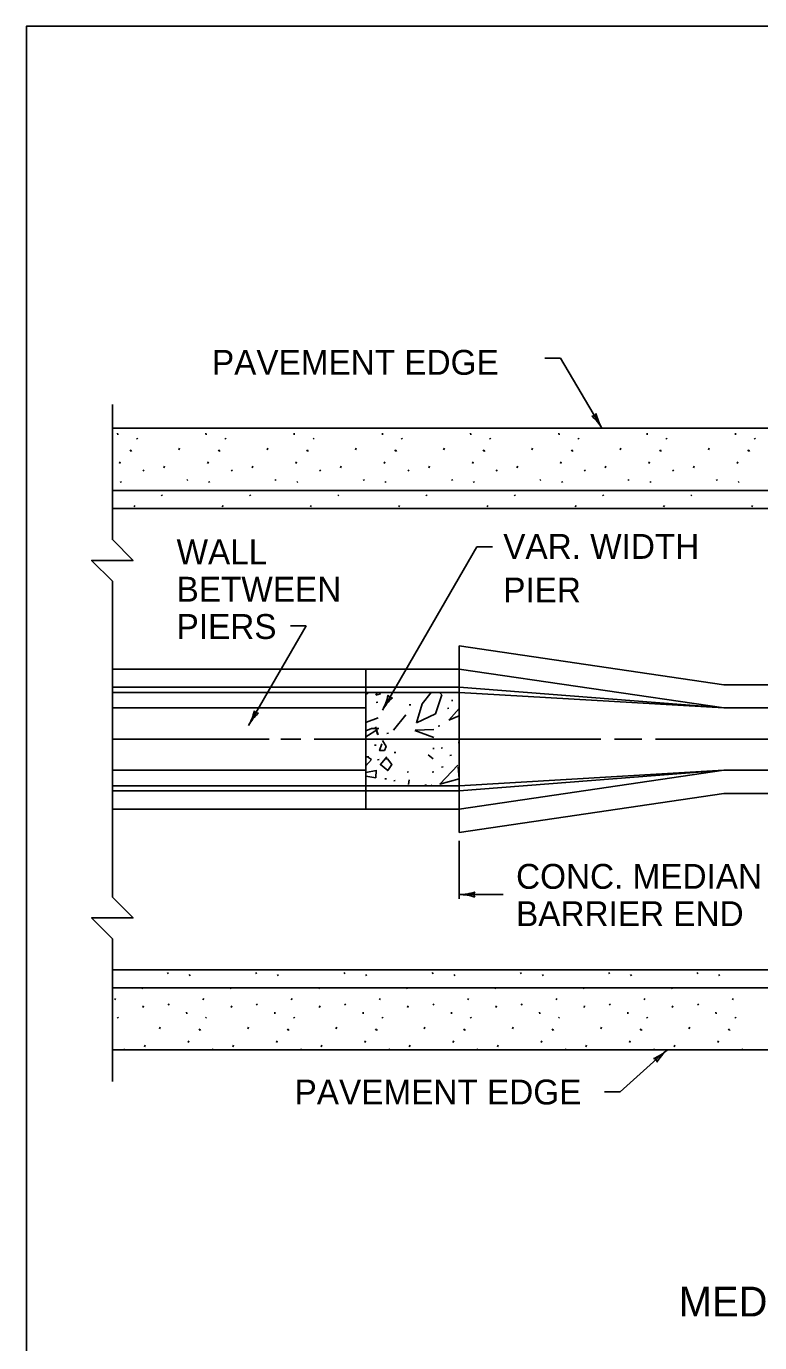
# Model space of a CAD drawing. Extents: x 1007 to 1035.5, y 1000.5 to 1021.5.
# Drawn here: x 1007 to 1012.89, y 1010.92 to 1021.5 of the extents above; entities that cross this region are included whole.
import ezdxf

# ---------------------------------------------------------------- set-up
doc = ezdxf.new("R2010")
doc.units = 0
for name, color, linetype in [('Level 1', 7, 'Continuous'), ('Level 10', 7, 'Continuous'), ('Level 11', 7, 'Continuous')]:
    doc.layers.add(name, color=color, linetype=linetype)

msp = doc.modelspace()

# ---------------------------------------------------------------- linework, layer by layer
at = {"layer": 'Level 1'}
for p, q in [((1011.166, 1018.831), (1011.291, 1018.831)), ((1011.291, 1018.831), (1011.624, 1018.269)), ((1020.244, 1018.269), (1007.691, 1018.269)), ((1008.09, 1018.266), (1008.091, 1018.269)), ((1008.799, 1018.266), (1008.8, 1018.269)), ((1009.508, 1018.266), (1009.509, 1018.269)), ((1010.217, 1018.266), (1010.218, 1018.269)), ((1010.926, 1018.266), (1010.927, 1018.269)), ((1011.635, 1018.266), (1011.636, 1018.269)), ((1012.344, 1018.266), (1012.345, 1018.269)), ((1007.733, 1018.229), (1007.735, 1018.215)), ((1007.887, 1018.189), (1007.893, 1018.18)), ((1008.442, 1018.229), (1008.444, 1018.215)), ((1008.596, 1018.189), (1008.602, 1018.18)), ((1009.151, 1018.229), (1009.152, 1018.215)), ((1009.305, 1018.189), (1009.311, 1018.18)), ((1009.86, 1018.229), (1009.861, 1018.215)), ((1010.014, 1018.189), (1010.02, 1018.18)), ((1010.569, 1018.229), (1010.57, 1018.215)), ((1010.723, 1018.189), (1010.728, 1018.18)), ((1011.278, 1018.229), (1011.279, 1018.215)), ((1011.432, 1018.189), (1011.437, 1018.18)), ((1011.987, 1018.229), (1011.988, 1018.215)), ((1012.14, 1018.189), (1012.146, 1018.18)), ((1012.696, 1018.229), (1012.697, 1018.215)), ((1012.849, 1018.189), (1012.855, 1018.18)), ((1007.834, 1018.094), (1007.84, 1018.085)), ((1007.84, 1018.091), (1007.846, 1018.082)), ((1008.225, 1018.094), (1008.231, 1018.107)), ((1008.543, 1018.094), (1008.549, 1018.085)), ((1008.549, 1018.091), (1008.555, 1018.082)), ((1008.934, 1018.094), (1008.94, 1018.107)), ((1009.252, 1018.094), (1009.258, 1018.085)), ((1009.258, 1018.091), (1009.264, 1018.082)), ((1009.643, 1018.094), (1009.649, 1018.107)), ((1009.961, 1018.094), (1009.967, 1018.085)), ((1009.967, 1018.091), (1009.973, 1018.082)), ((1010.352, 1018.094), (1010.358, 1018.107)), ((1010.67, 1018.094), (1010.676, 1018.085)), ((1010.676, 1018.091), (1010.682, 1018.082)), ((1011.061, 1018.094), (1011.067, 1018.107)), ((1011.379, 1018.094), (1011.385, 1018.085)), ((1011.385, 1018.091), (1011.391, 1018.082)), ((1011.77, 1018.094), (1011.776, 1018.107)), ((1012.088, 1018.094), (1012.094, 1018.085)), ((1012.094, 1018.091), (1012.1, 1018.082)), ((1012.479, 1018.094), (1012.484, 1018.107)), ((1012.797, 1018.094), (1012.803, 1018.085)), ((1012.803, 1018.091), (1012.809, 1018.082)), ((1007.747, 1017.984), (1007.753, 1017.998)), ((1007.939, 1017.933), (1007.945, 1017.924)), ((1008.105, 1017.95), (1008.111, 1017.964)), ((1008.456, 1017.984), (1008.462, 1017.998)), ((1008.648, 1017.933), (1008.654, 1017.924)), ((1008.814, 1017.95), (1008.82, 1017.964)), ((1009.165, 1017.984), (1009.171, 1017.998)), ((1009.357, 1017.933), (1009.363, 1017.924)), ((1009.523, 1017.95), (1009.529, 1017.964)), ((1009.874, 1017.984), (1009.88, 1017.998)), ((1010.066, 1017.933), (1010.072, 1017.924)), ((1010.232, 1017.95), (1010.238, 1017.964)), ((1010.583, 1017.984), (1010.589, 1017.998)), ((1010.775, 1017.933), (1010.781, 1017.924)), ((1010.941, 1017.95), (1010.947, 1017.964)), ((1011.292, 1017.984), (1011.297, 1017.998)), ((1011.484, 1017.933), (1011.49, 1017.924)), ((1011.65, 1017.95), (1011.656, 1017.964)), ((1012, 1017.984), (1012.006, 1017.998)), ((1012.193, 1017.933), (1012.199, 1017.924)), ((1012.359, 1017.95), (1012.365, 1017.964)), ((1012.709, 1017.984), (1012.715, 1017.998)), ((1007.756, 1017.84), (1007.762, 1017.831)), ((1008.29, 1017.856), (1008.296, 1017.847)), ((1008.465, 1017.84), (1008.471, 1017.831)), ((1008.999, 1017.856), (1009.005, 1017.847)), ((1009.174, 1017.84), (1009.18, 1017.831)), ((1009.708, 1017.856), (1009.714, 1017.847)), ((1009.883, 1017.84), (1009.889, 1017.831)), ((1010.417, 1017.856), (1010.423, 1017.847)), ((1010.592, 1017.84), (1010.598, 1017.831)), ((1011.126, 1017.856), (1011.132, 1017.847)), ((1011.301, 1017.84), (1011.307, 1017.831)), ((1011.835, 1017.856), (1011.841, 1017.847)), ((1012.01, 1017.84), (1012.016, 1017.831)), ((1012.544, 1017.856), (1012.55, 1017.847)), ((1012.719, 1017.84), (1012.725, 1017.831)), ((1020.244, 1017.769), (1007.691, 1017.769)), ((1008.085, 1017.734), (1008.091, 1017.726)), ((1008.794, 1017.734), (1008.8, 1017.726)), ((1009.503, 1017.734), (1009.509, 1017.726)), ((1010.212, 1017.734), (1010.218, 1017.726)), ((1010.921, 1017.734), (1010.927, 1017.726)), ((1011.63, 1017.734), (1011.636, 1017.726)), ((1012.339, 1017.734), (1012.345, 1017.726)), ((1020.244, 1017.623), (1007.691, 1017.623)), ((1007.865, 1017.635), (1007.871, 1017.648)), ((1008.574, 1017.635), (1008.58, 1017.648)), ((1009.283, 1017.635), (1009.289, 1017.648)), ((1009.992, 1017.635), (1009.998, 1017.648)), ((1010.701, 1017.635), (1010.707, 1017.648)), ((1011.41, 1017.635), (1011.416, 1017.648)), ((1012.119, 1017.635), (1012.125, 1017.648)), ((1012.828, 1017.635), (1012.834, 1017.648)), ((1009.861, 1016.002), (1010.619, 1017.315)), ((1010.744, 1017.315), (1010.619, 1017.315)), ((1009.248, 1016.68), (1008.785, 1015.878)), ((1009.123, 1016.68), (1009.248, 1016.68)), ((1012.602, 1016.206), (1010.477, 1016.519)), ((1010.477, 1016.144), (1010.477, 1016.519)), ((1010.477, 1016.331), (1007.691, 1016.331)), ((1009.727, 1016.331), (1009.727, 1015.206)), ((1010.477, 1016.331), (1012.602, 1016.019)), ((1010.477, 1016.185), (1007.691, 1016.185)), ((1010.477, 1016.144), (1007.691, 1016.144)), ((1010.477, 1016.185), (1012.602, 1016.019)), ((1010.477, 1016.144), (1010.477, 1015.394)), ((1010.477, 1016.144), (1012.602, 1016.019)), ((1013.477, 1016.206), (1012.602, 1016.206)), ((1009.727, 1016.019), (1007.691, 1016.019)), ((1013.477, 1016.019), (1012.602, 1016.019)), ((1008.951, 1015.769), (1007.691, 1015.769)), ((1009.204, 1015.769), (1009.044, 1015.769)), ((1011.614, 1015.769), (1009.312, 1015.769)), ((1011.945, 1015.769), (1011.725, 1015.769)), ((1015.397, 1015.769), (1012.055, 1015.769)), ((1009.727, 1015.519), (1007.691, 1015.519)), ((1012.602, 1015.519), (1010.477, 1015.206)), ((1010.477, 1015.394), (1012.602, 1015.519)), ((1010.477, 1015.352), (1012.602, 1015.519)), ((1013.477, 1015.519), (1012.602, 1015.519)), ((1009.727, 1015.394), (1007.691, 1015.394)), ((1010.477, 1015.394), (1009.727, 1015.394)), ((1010.477, 1015.019), (1010.477, 1015.394)), ((1010.477, 1015.352), (1007.691, 1015.352)), ((1012.602, 1015.331), (1010.477, 1015.019)), ((1013.477, 1015.331), (1012.602, 1015.331)), ((1010.477, 1015.206), (1007.691, 1015.206)), ((1010.477, 1014.952), (1010.477, 1014.485)), ((1010.477, 1014.519), (1010.83, 1014.519)), ((1020.244, 1013.914), (1007.691, 1013.914)), ((1008.135, 1013.891), (1008.14, 1013.882)), ((1008.844, 1013.891), (1008.849, 1013.882)), ((1009.552, 1013.891), (1009.558, 1013.882)), ((1010.261, 1013.891), (1010.267, 1013.882)), ((1010.97, 1013.891), (1010.976, 1013.882)), ((1011.679, 1013.891), (1011.685, 1013.882)), ((1012.388, 1013.891), (1012.394, 1013.882)), ((1008.309, 1013.875), (1008.315, 1013.866)), ((1009.018, 1013.875), (1009.024, 1013.866)), ((1009.727, 1013.875), (1009.733, 1013.866)), ((1010.436, 1013.875), (1010.442, 1013.866)), ((1011.145, 1013.875), (1011.151, 1013.866)), ((1011.854, 1013.875), (1011.86, 1013.866)), ((1012.563, 1013.875), (1012.569, 1013.866)), ((1020.244, 1013.769), (1007.691, 1013.769)), ((1007.71, 1013.671), (1007.716, 1013.684)), ((1007.93, 1013.77), (1007.936, 1013.761)), ((1008.419, 1013.671), (1008.425, 1013.684)), ((1008.639, 1013.77), (1008.645, 1013.761)), ((1009.128, 1013.671), (1009.134, 1013.684)), ((1009.348, 1013.77), (1009.354, 1013.761)), ((1009.837, 1013.671), (1009.843, 1013.684)), ((1010.057, 1013.77), (1010.063, 1013.761)), ((1010.546, 1013.671), (1010.552, 1013.684)), ((1010.766, 1013.77), (1010.772, 1013.761)), ((1011.255, 1013.671), (1011.261, 1013.684)), ((1011.475, 1013.77), (1011.481, 1013.761)), ((1011.964, 1013.671), (1011.969, 1013.684)), ((1012.184, 1013.77), (1012.19, 1013.761)), ((1012.673, 1013.671), (1012.678, 1013.684)), ((1007.935, 1013.61), (1007.941, 1013.623)), ((1008.14, 1013.639), (1008.146, 1013.63)), ((1008.287, 1013.573), (1008.288, 1013.559)), ((1008.644, 1013.61), (1008.65, 1013.623)), ((1008.849, 1013.639), (1008.855, 1013.63)), ((1008.996, 1013.573), (1008.997, 1013.559)), ((1009.353, 1013.61), (1009.359, 1013.623)), ((1009.558, 1013.639), (1009.564, 1013.63)), ((1009.705, 1013.573), (1009.706, 1013.559)), ((1010.062, 1013.61), (1010.068, 1013.623)), ((1010.267, 1013.639), (1010.273, 1013.63)), ((1010.414, 1013.573), (1010.415, 1013.559)), ((1010.771, 1013.61), (1010.777, 1013.623)), ((1010.976, 1013.639), (1010.982, 1013.63)), ((1011.122, 1013.573), (1011.124, 1013.559)), ((1011.48, 1013.61), (1011.485, 1013.623)), ((1011.685, 1013.639), (1011.691, 1013.63)), ((1011.831, 1013.573), (1011.833, 1013.559)), ((1012.189, 1013.61), (1012.194, 1013.623)), ((1012.394, 1013.639), (1012.4, 1013.63)), ((1012.54, 1013.573), (1012.542, 1013.559)), ((1007.731, 1013.533), (1007.737, 1013.525)), ((1008.44, 1013.533), (1008.446, 1013.525)), ((1009.149, 1013.533), (1009.155, 1013.525)), ((1009.858, 1013.533), (1009.864, 1013.525)), ((1010.567, 1013.533), (1010.573, 1013.525)), ((1011.276, 1013.533), (1011.282, 1013.525)), ((1011.985, 1013.533), (1011.991, 1013.525)), ((1012.694, 1013.533), (1012.7, 1013.525)), ((1008.069, 1013.438), (1008.075, 1013.452)), ((1008.388, 1013.438), (1008.394, 1013.429)), ((1008.394, 1013.435), (1008.4, 1013.426)), ((1008.778, 1013.438), (1008.784, 1013.452)), ((1009.097, 1013.438), (1009.103, 1013.429)), ((1009.103, 1013.435), (1009.108, 1013.426)), ((1009.487, 1013.438), (1009.493, 1013.452)), ((1009.806, 1013.438), (1009.812, 1013.429)), ((1009.812, 1013.435), (1009.817, 1013.426)), ((1010.196, 1013.438), (1010.202, 1013.452)), ((1010.515, 1013.438), (1010.52, 1013.429)), ((1010.52, 1013.435), (1010.526, 1013.426)), ((1010.905, 1013.438), (1010.911, 1013.452)), ((1011.223, 1013.438), (1011.229, 1013.429)), ((1011.229, 1013.435), (1011.235, 1013.426)), ((1011.614, 1013.438), (1011.62, 1013.452)), ((1011.932, 1013.438), (1011.938, 1013.429)), ((1011.938, 1013.435), (1011.944, 1013.426)), ((1012.323, 1013.438), (1012.329, 1013.452)), ((1012.641, 1013.438), (1012.647, 1013.429)), ((1012.647, 1013.435), (1012.653, 1013.426)), ((1020.244, 1013.269), (1007.691, 1013.269)), ((1007.784, 1013.277), (1007.79, 1013.269)), ((1007.95, 1013.294), (1007.955, 1013.308)), ((1008.3, 1013.328), (1008.306, 1013.342)), ((1008.493, 1013.277), (1008.499, 1013.269)), ((1008.659, 1013.294), (1008.664, 1013.308)), ((1009.009, 1013.328), (1009.015, 1013.342)), ((1009.202, 1013.277), (1009.207, 1013.269)), ((1009.367, 1013.294), (1009.373, 1013.308)), ((1009.718, 1013.328), (1009.724, 1013.342)), ((1009.911, 1013.277), (1009.916, 1013.269)), ((1010.076, 1013.294), (1010.082, 1013.308)), ((1010.427, 1013.328), (1010.433, 1013.342)), ((1010.62, 1013.277), (1010.625, 1013.269)), ((1010.785, 1013.294), (1010.791, 1013.308)), ((1011.136, 1013.328), (1011.142, 1013.342)), ((1011.329, 1013.277), (1011.334, 1013.269)), ((1011.494, 1013.294), (1011.5, 1013.308)), ((1011.77, 1012.933), (1012.146, 1013.269)), ((1011.845, 1013.328), (1011.851, 1013.342)), ((1012.038, 1013.277), (1012.043, 1013.269)), ((1012.203, 1013.294), (1012.209, 1013.308)), ((1012.554, 1013.328), (1012.56, 1013.342)), ((1012.747, 1013.277), (1012.752, 1013.269)), ((1011.645, 1012.933), (1011.77, 1012.933))]:
    msp.add_line(p, q, dxfattribs=at)
for points in [[(1007.691, 1015.769), (1007.691, 1017.039), (1007.524, 1017.206), (1007.857, 1017.206), (1007.691, 1017.373), (1007.691, 1018.46)], [(1009.727, 1016.128), (1009.748, 1016.144)], [(1009.817, 1016.144), (1009.807, 1016.123)], [(1009.807, 1016.123), (1009.845, 1016.132)], [(1009.845, 1016.132), (1009.835, 1016.144)], [(1010.251, 1016.144), (1010.18, 1016.051)], [(1010.287, 1015.973), (1010.338, 1016.125)], [(1010.338, 1016.125), (1010.318, 1016.144)], [(1009.823, 1016.065), (1009.81, 1016.063)], [(1010.089, 1016.045), (1010.076, 1016.043)], [(1010.18, 1016.051), (1010.135, 1015.899)], [(1010.395, 1016.017), (1010.382, 1016.016)], [(1010.477, 1016.015), (1010.394, 1015.922)], [(1010.427, 1016.08), (1010.414, 1016.079)], [(1009.732, 1015.906), (1009.826, 1015.941)], [(1009.95, 1015.841), (1010.049, 1015.963)], [(1010.135, 1015.899), (1010.287, 1015.973)], [(1010.394, 1015.922), (1010.477, 1015.955)], [(1009.772, 1015.854), (1009.727, 1015.836)], [(1009.822, 1015.846), (1009.727, 1015.788)], [(1009.831, 1015.855), (1009.772, 1015.854)], [(1009.822, 1015.809), (1009.804, 1015.868)], [(1009.826, 1015.803), (1009.807, 1015.857)], [(1009.909, 1015.816), (1009.896, 1015.814)], [(1010.122, 1015.839), (1010.274, 1015.781)], [(1010.274, 1015.847), (1010.124, 1015.841)], [(1010.321, 1015.876), (1010.308, 1015.874)], [(1007.691, 1013.016), (1007.691, 1014.164), (1007.524, 1014.331), (1007.857, 1014.331), (1007.691, 1014.498), (1007.691, 1015.769)], [(1009.811, 1015.721), (1009.798, 1015.72)], [(1009.855, 1015.73), (1009.838, 1015.676), (1009.876, 1015.678), (1009.89, 1015.71), (1009.86, 1015.758)], [(1010.277, 1015.694), (1010.265, 1015.692)], [(1010.344, 1015.698), (1010.331, 1015.696)], [(1010.474, 1015.737), (1010.477, 1015.763)], [(1009.75, 1015.626), (1009.727, 1015.627)], [(1009.727, 1015.555), (1009.772, 1015.606)], [(1009.772, 1015.606), (1009.74, 1015.625)], [(1009.835, 1015.604), (1009.822, 1015.602)], [(1009.895, 1015.625), (1009.844, 1015.564), (1009.903, 1015.516), (1009.935, 1015.564), (1009.9, 1015.61), (1009.882, 1015.61)], [(1009.968, 1015.662), (1009.955, 1015.661)], [(1010.268, 1015.609), (1010.228, 1015.642)], [(1010.415, 1015.639), (1010.402, 1015.637)], [(1009.809, 1015.517), (1009.727, 1015.5)], [(1009.808, 1015.458), (1009.809, 1015.518)], [(1010.07, 1015.505), (1010.058, 1015.504)], [(1010.273, 1015.505), (1010.261, 1015.504)], [(1010.466, 1015.559), (1010.322, 1015.407), (1010.476, 1015.45), (1010.468, 1015.546)], [(1010.348, 1015.545), (1010.335, 1015.543)], [(1009.727, 1015.472), (1009.808, 1015.458)], [(1009.894, 1015.45), (1009.881, 1015.449)], [(1009.964, 1015.435), (1009.951, 1015.433)], [(1010.07, 1015.404), (1010.076, 1015.441)], [(1010.215, 1015.399), (1010.202, 1015.398)], [(1010.259, 1015.394), (1010.253, 1015.401)]]:
    msp.add_lwpolyline(points, dxfattribs=at)
for centre, radius, start, end in [((1011.548, 1018.396), 0.0313, 259.4728, 341.5894), ((1011.288, 1018.069), 0.391, 30.6982, 49.3669), ((1011.96, 1018.468), 0.391, 192.0453, 210.692), ((1011.288, 1018.069), 0.391, 30.6859, 30.6982), ((1009.522, 1016.198), 0.391, 329.9957, 348.6645), ((1009.935, 1016.131), 0.0312, 198.7703, 280.887), ((1010.199, 1015.807), 0.391, 131.3429, 149.9896), ((1008.447, 1016.073), 0.391, 329.996, 348.6648), ((1009.123, 1015.683), 0.391, 131.3432, 149.9899), ((1008.859, 1016.007), 0.0312, 198.7706, 280.8873), ((1009.522, 1016.198), 0.391, 329.9835, 329.9957), ((1008.447, 1016.073), 0.391, 329.9838, 329.996), ((1010.477, 1014.909), 0.391, 270, 288.6688), ((1010.626, 1014.519), 0.0312, 138.7746, 220.8913), ((1010.477, 1014.128), 0.391, 71.3472, 89.9939), ((1010.477, 1014.909), 0.391, 269.9878, 270), ((1011.886, 1013.56), 0.391, 293.1372, 311.784), ((1012.406, 1012.977), 0.391, 131.7901, 150.4589), ((1012.406, 1012.977), 0.391, 131.7779, 131.7901), ((1012.035, 1013.17), 0.0312, 0.5647, 82.6814)]:
    msp.add_arc(centre, radius, start, end, dxfattribs=at)
at = {"layer": 'Level 10'}
for q in [(1035.5, 1021.5), (1007, 1000.5)]:
    msp.add_line((1007, 1021.5), q, dxfattribs=at)
at = {"layer": 'Level 11'}
msp.add_lwpolyline([(1007, 1000.5), (1035.5, 1000.5), (1035.5, 1021.5), (1007, 1021.5)], close=True, dxfattribs=at)

# ---------------------------------------------------------------- texts
at = {"layer": 'Level 1'}
for s, height, p in [('PAVEMENT EDGE', 0.2, (1008.491, 1018.698)), ('VAR. WIDTH', 0.2, (1010.831, 1017.218)), ('WALL', 0.2, (1008.207, 1017.174)), ('BETWEEN', 0.2, (1008.207, 1016.874)), ('PIER', 0.2, (1010.831, 1016.868)), ('PIERS', 0.2, (1008.207, 1016.574)), ('CONC. MEDIAN', 0.2, (1010.934, 1014.565)), ('BARRIER END', 0.2, (1010.934, 1014.265)), ('PAVEMENT EDGE', 0.2, (1009.155, 1012.831)), ('MEDIAN PLAN VIEW', 0.24, (1012.24, 1011.126))]:
    msp.add_text(s, height=height, dxfattribs=at).set_placement(p)

doc.saveas('drawing.dxf')
